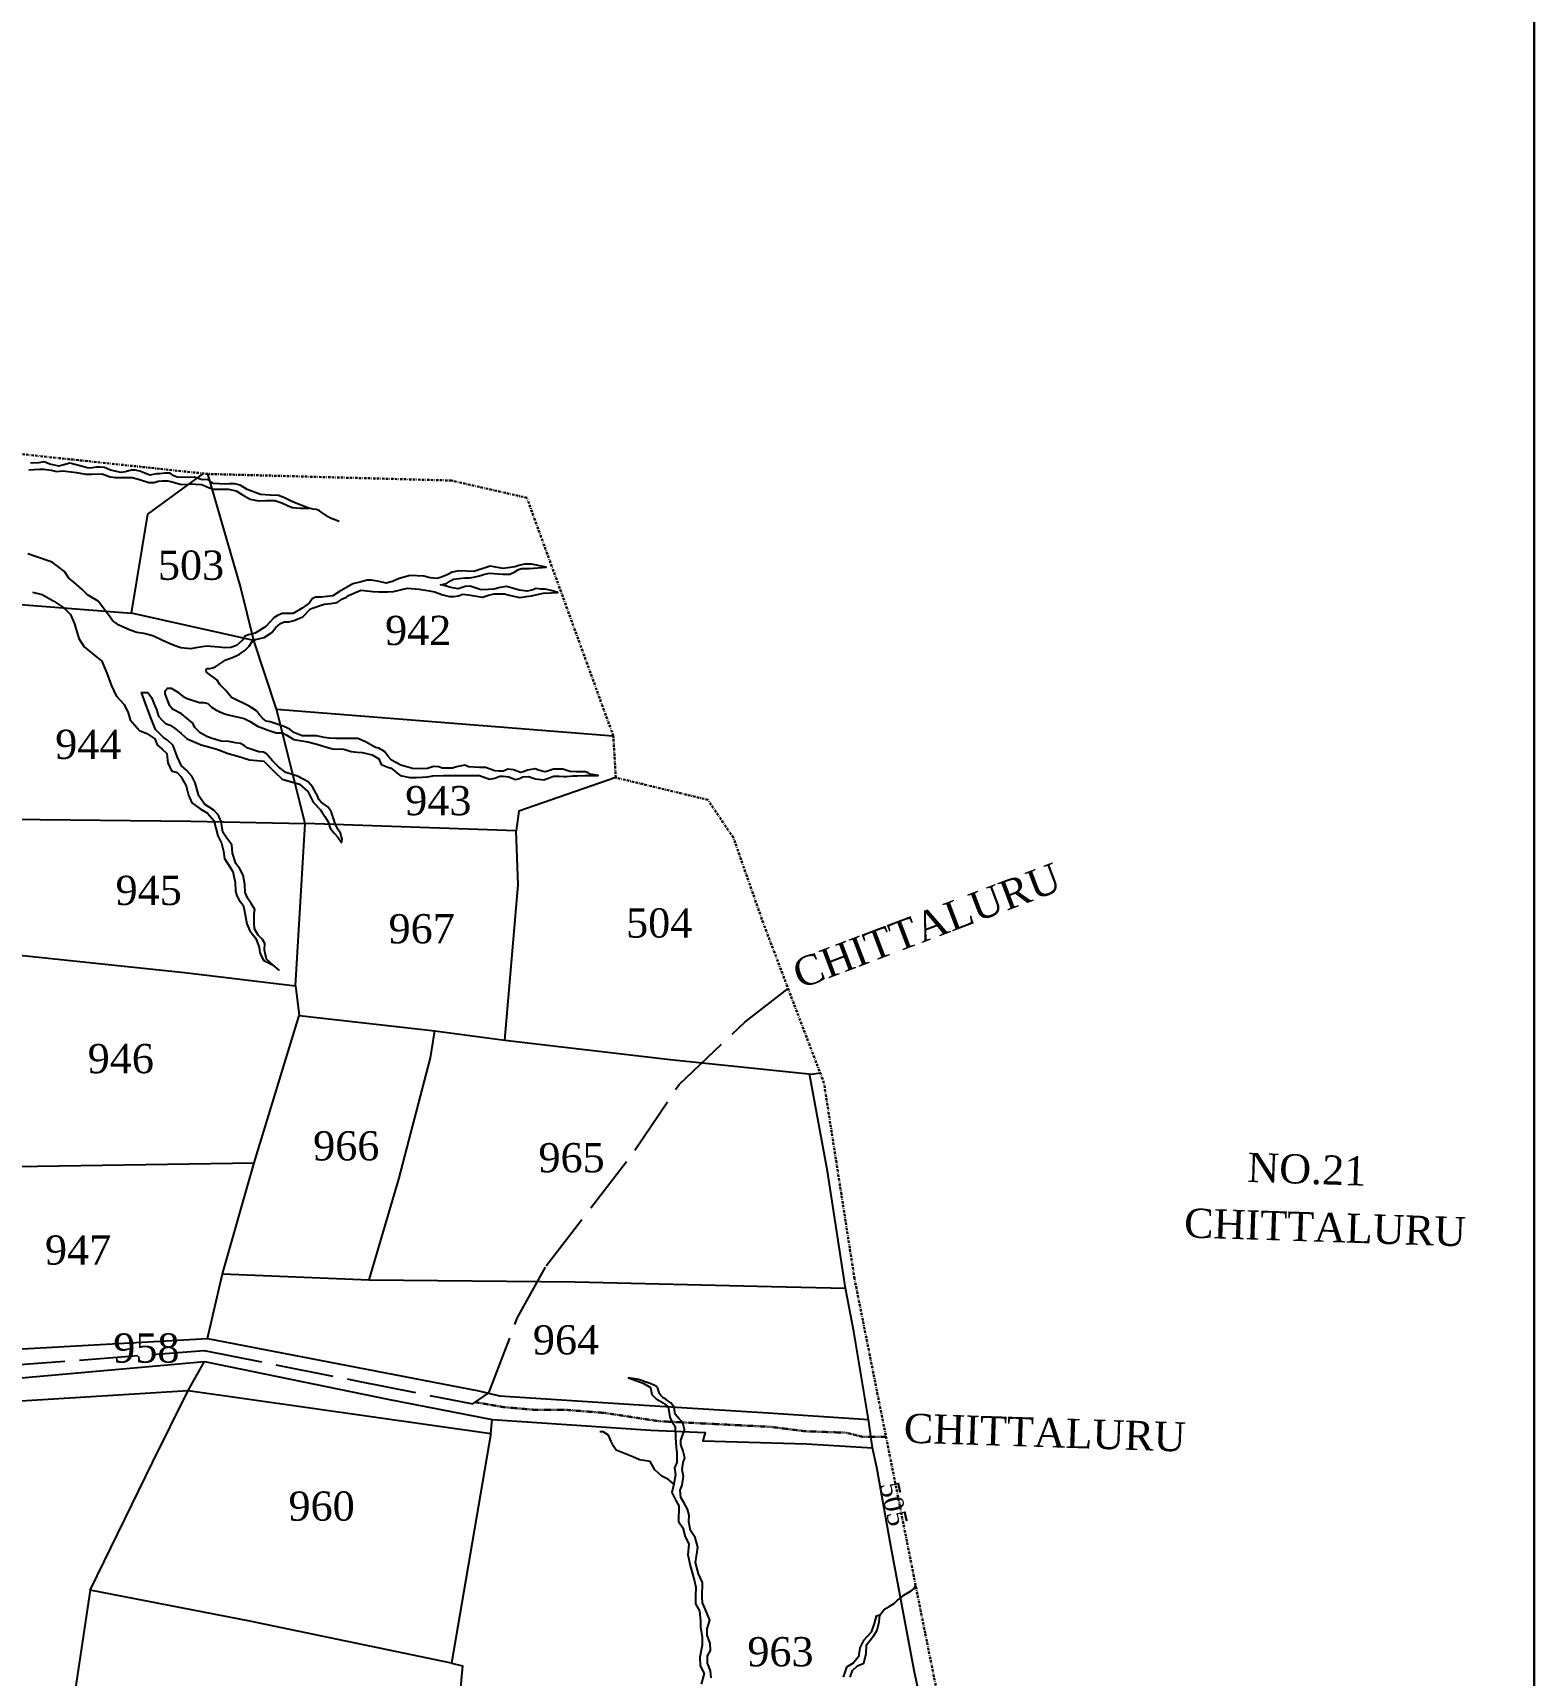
# Model space of a CAD drawing. Header units: millimetres. Extents: x 232 to 2351, y -1279 to 995.
# Drawn here: x 2042.3 to 2350.6, y -136.2 to 201 of the extents above; entities that cross this region are included whole.
import ezdxf

# ---------------------------------------------------------------- set-up
doc = ezdxf.new("R2010")
doc.units = ezdxf.units.MM
doc.header["$MEASUREMENT"] = 0
for name, pattern in [('ACAD_ISO02W100', [15, 12, -3]), ('ACAD_ISO07W100', [3, 0, -3]), ('BORDER', [1.75, 0.5, -0.25, 0.5, -0.25, 0, -0.25])]:
    doc.linetypes.add(name, pattern=pattern)
for name, color, linetype in [('CARTTRACK', 30, 'ACAD_ISO02W100'), ('NALA', 4, 'Continuous'), ('SURVEY_BND', 7, 'Continuous'), ('SURVEY_NO', 7, 'Continuous')]:
    doc.layers.add(name, color=color, linetype=linetype)
doc.layers.add('FOOTPATH', color=150, linetype='ACAD_ISO07W100', lineweight=30)
doc.layers.add('VILL_BOUNDARY', color=6, linetype='BORDER', lineweight=30)
doc.styles.get("Standard").update_dxf_attribs({"font": 'TIMES.TTF'})

msp = doc.modelspace()

# ---------------------------------------------------------------- linework, layer by layer
at = {"lineweight": 30}
msp.add_lwpolyline([(232.1440940492539, 994.7653854528817), (2350.60760029946, 994.7653854528817), (2350.60760029946, -1278.55404075367), (232.1440940492539, -1278.55404075367)], close=True, dxfattribs=at)
msp.add_lwpolyline([(232.1440940492539, 994.7653854528817), (2350.60760029946, 994.7653854528817), (2350.60760029946, -1278.55404075367), (232.1440940492539, -1278.55404075367)], close=True, dxfattribs=at)
at = {"layer": 'CARTTRACK'}
msp.add_lwpolyline([(1665.804983753072, -120.4614370954514), (1680.606963822896, -118.4795229466727), (1726.819954898285, -113.0197197045618), (1749.342972958604, -107.9186272985507), (1774.934037545874, -99.35665891309327), (1796.706643560552, -94.48854779513385), (1830.37254911733, -91.75864882057067), (1857.14125236367, -89.74896621389416), (1889.937563818063, -86.15046205779072), (1943.728488806335, -80.07022578701071), (1988.2781716401, -76.71334636225129), (2036.889330176558, -72.65912684756495), (2077.435527806347, -69.57412155918155), (2109.119437380239, -75.8579577624023), (2132.621655434883, -80.54162955093216), (2135.938736273061, -78.2565953172234), (2141.772241428363, -62.94688712331663), (2147.727873074722, -52.16270164131674), (2165.929515077985, -28.45776465202562), (2174.981584081224, -14.94079551904179), (2188.478695382628, -2.14461968922933), (2197.389917103862, 4.749912594683117)], dxfattribs=at)
at = {"layer": 'FOOTPATH', "ltscale": 0.001}
msp.add_lwpolyline([(2217.496954090074, -87.28171554029612), (2212.761904378702, -87.31034016300873), (2209.245952665236, -86.44268242565067), (2200.931748095361, -86.15346317986496), (2193.775746216781, -85.24449370037837), (2170.859808254743, -84.08762201021909), (2159.774202161576, -82.39362886359959), (2151.956364385151, -81.77387333691513), (2145.089903049457, -81.73255630180302), (2138.968005410517, -81.19543484534279), (2133.138601916185, -80.18552113380369)], dxfattribs=at)
at = {"layer": 'NALA'}
for points in [[(2041.42679799765, 111.2494909289035), (2043.609636816416, 111.3706208736312), (2044.555543092487, 111.3706208736312), (2046.035026788291, 111.2010389510124), (2047.126439444384, 110.8861010947203), (2048.460403253586, 111.0314570283936), (2051.249592941966, 110.7165191721015), (2053.068618537647, 110.4015760228249), (2054.378324530222, 110.4015760228249), (2056.488403405687, 110.450028000716), (2058.161922621346, 109.7959262991862), (2059.229090967392, 109.6747963544585), (2060.466037016668, 109.6747963544585), (2062.688963363133, 109.6747963544585), (2064.168447058937, 109.2628645616523), (2066.084490414545, 108.6329835560837), (2067.175916577218, 108.6572095450292), (2068.024791586782, 108.9236954234302), (2068.82517797625, 109.0205993792124), (2069.965106265598, 109.0205993792124), (2070.862496908414, 108.7783394897569), (2072.536002617495, 108.293819710846), (2073.724433033516, 108.2453677329549), (2074.549063733031, 108.3907236666282), (2076.925938071652, 108.2453677329549), (2077.605048884567, 107.9788818545539), (2078.381163950829, 107.6639387052774), (2078.744977173914, 107.5185827716041), (2079.399830170201, 107.3247748600397), (2080.175945236464, 107.3247748600397), (2080.782296106077, 107.3247748600397), (2081.825206635496, 107.3247748600397), (2082.455815321737, 107.3247748600397), (2084.025131277222, 106.9733418772939), (2085.334837269796, 106.1254269712153), (2086.8870809089, 105.2290600872457), (2088.609102251234, 104.889896242008), (2090.209861523594, 104.9625742088447), (2091.252772053012, 104.9625742088447), (2091.956127175974, 104.9625742088447), (2093.411353055151, 104.4780544299338), (2094.696814737679, 103.8966254022571), (2095.618449690544, 103.5574615570195), (2097.194951146275, 103.3636536454551), (2098.941230305236, 103.3636536454551), (2096.976671316372, 104.1631165736417), (2095.32740991734, 104.8172182751714), (2093.96918829151, 105.5440032365223), (2092.70799793219, 105.9800710375421), (2090.985976589856, 106.0285230154332), (2088.997159784365, 106.198104938052), (2086.304987855914, 107.1913757778038), (2084.874019793364, 108.087737368789), (2083.734091504017, 108.3784545291201), (2082.691180974598, 108.3784545291201), (2081.745274698527, 108.3057765622834), (2079.34415604986, 108.4269065070112), (2078.179969943885, 109.2505901311597), (2077.064299471165, 109.2263641422142), (2075.374356254939, 109.7689585443959), (2073.603832785931, 109.6962805775593), (2071.930313570272, 109.7447325554504), (2071.251216263938, 110.0596704117424), (2070.450843381048, 110.5441901906534), (2069.359417218375, 110.592647461528), (2068.340750999003, 110.4472862348712), (2067.73441363597, 110.4230602459256), (2066.318599955521, 110.1808003564702), (2064.25702320673, 110.9560372957112), (2063.286872620612, 111.2225231741122), (2062.559259681024, 111.1740711962211), (2061.2253093784, 110.859133339929), (2060.424922988932, 110.7380033952013), (2058.217826353539, 111.1740711962211), (2056.980893810845, 111.7554949309142), (2056.132005294701, 111.8281728977508), (2055.331632411811, 111.7797209198598), (2054.118944179165, 111.6101389972409), (2053.415575549623, 111.658590975132), (2052.445424963506, 111.925076853533), (2049.83949254461, 112.6274082276159), (2048.626804311962, 112.3124703713238), (2047.60813809259, 112.0459844929228), (2045.789098990328, 112.4336003160515), (2044.964468290813, 112.7485381723436), (2044.552166447635, 112.8938941060169), (2043.509242411636, 112.675860205507), (2041.811478885929, 112.6274082276159)], [(2105.218804778497, 100.638592458502), (2103.968811373508, 101.13243318269), (2103.42776481536, 101.3374198770061), (2102.914703889755, 101.6076320163238), (2101.63218664154, 102.5155693638799), (2101.12845876231, 102.8510069482008), (2100.503455306527, 103.1119034352259), (2099.878451850744, 103.1957601848135), (2098.941230305236, 103.3636536454551)], [(2042.176764326168, 86.11278052608213), (2044.218027179521, 85.67192786729356), (2045.624831971501, 84.81778841172854), (2046.5627153394, 84.26672523473553), (2048.659139063078, 82.94418313732331), (2050.010782984733, 81.56653578080841), (2050.848663638653, 79.655260337443), (2051.731372629647, 76.65198401897578), (2052.834752115101, 74.91614453881812), (2055.435970737783, 72.80629749805757), (2056.456608917748, 71.95215274950806), (2057.587568838364, 69.19685274349376), (2058.415103452455, 66.90995537932758), (2059.408890552546, 64.85609223305619), (2061.008785403823, 63.06514749379585), (2061.836320017912, 61.38441327274086), (2062.277674513409, 59.89655010503702), (2064.179833105381, 57.75457994281896), (2065.696973144592, 57.12086152366373), (2067.35205587935, 56.0187404626613), (2067.820990810011, 54.77885890039488), (2068.841615483398, 53.92471415184536), (2069.779485344718, 53.01546414419408), (2069.972575404014, 51.08675361068526), (2070.744949147778, 49.46112994171745), (2071.919886490965, 49.1097445958294), (2072.692260234729, 48.31070510638256), (2073.795639720183, 46.40954984891778), (2074.264574650844, 44.42573405630719), (2074.899019205637, 42.85521564644114), (2076.664423681048, 41.6704340502929), (2078.153996791672, 40.76118404264162), (2079.478046771586, 39.27332087493687), (2080.251244416695, 36.12366707683486), (2081.051198595624, 34.60825392607148), (2081.437378714216, 32.98262496411917), (2081.660277794277, 31.42186681722342), (2082.763657279731, 29.74113259616843), (2083.370521399363, 28.77677732941447), (2083.81187589486, 26.54498522435006), (2083.894617200347, 24.72648520904659), (2084.17046207171, 23.81723520139531), (2084.639410508949, 22.88043521068448), (2085.440566773446, 21.89102295645625), (2085.661250774485, 21.0093282248481), (2086.212940517211, 18.06115716548356), (2086.847385072004, 16.57329399777882), (2087.868009745391, 15.27830717640973), (2088.226609428822, 14.75479927545985), (2088.750718736386, 13.1842755726102), (2088.888634418778, 12.13726506369403), (2089.219653667045, 11.33822557424719), (2089.688588597706, 10.53919137778485), (2090.433368399728, 10.18099925414208), (2091.50916745002, 9.602386094090434), (2092.778056559608, 8.55537558517426), (2090.270857236224, 10.80854605365312), (2089.884677117632, 12.62704606895659), (2089.912257552794, 14.03224870151553), (2089.443322622135, 14.80373291491833), (2088.533033195978, 15.71297762958602), (2087.815833829116, 17.00796974393961), (2087.705498581887, 18.24785659918962), (2087.705498581887, 20.2001156196593), (2087.896400575319, 20.9715998330621), (2087.124040338133, 22.23903667137256), (2086.406840971273, 23.23094721416965), (2085.882731663707, 24.44327879337743), (2085.79997685164, 26.09645773838929), (2085.44137716821, 28.00887117336879), (2084.779352178255, 29.33141327078192), (2083.951817564164, 30.43353433178436), (2083.262198632467, 32.58266590170206), (2083.151431174696, 34.24689659784326), (2082.130806501309, 35.65209923040129), (2081.275691452056, 36.86443080960908), (2081.08260139276, 38.13186764791863), (2080.972252638951, 39.04111765557082), (2080.475737273127, 40.11568344052921), (2080.061963212793, 40.72185187662581), (2079.455112599742, 41.35557029578013), (2077.547686441798, 42.60940416454923), (2076.361552144277, 44.31769366164735), (2075.616758835675, 46.96277785647271), (2074.927153410556, 48.36798048903074), (2073.906528737169, 49.55276208517898), (2072.775555309974, 50.48956207588981), (2071.887119529309, 52.41100534201269), (2071.114759292122, 54.6427974470771), (2069.928624994602, 55.77246849113908), (2069.043444299574, 56.35036180533189), (2067.461810343666, 57.93017998853793), (2066.627063216169, 59.99271833600687), (2065.704455789586, 62.53797684773963), (2064.562163848841, 65.52207668424307), (2065.924126797168, 65.52207668424307), (2066.627063216169, 64.51275222323966), (2067.19821593983, 63.15235470241896), (2067.637544448415, 62.05525668347673), (2068.076886463579, 60.69485916265603), (2068.691962583494, 59.99271833600687), (2069.526709710992, 59.20280924440431), (2070.449330644153, 58.85173618458793), (2071.591609078318, 58.10571122546207), (2072.733901019063, 57.09638676445775), (2073.964053258891, 56.04317287799313), (2073.964053258891, 56.04317287799313), (2076.819762850882, 54.81442775460346), (2078.621054307794, 54.33170759033965), (2080.290548562789, 53.84898213309225), (2082.399384832948, 53.01518890901207), (2084.376423901189, 52.44470047979485), (2086.748854575182, 51.74255965314569), (2087.539664799848, 51.65479138819228), (2089.708740414191, 51.41876663419134), (2091.905436983434, 49.22457588929137), (2093.487057432763, 47.73252597103965), (2097.045716950335, 46.72319621705083), (2098.759148108162, 45.1872621663224), (2099.81356624324, 43.03695555389913), (2101.359205165012, 41.41962069827787), (2101.710200644233, 40.93417994010633), (2102.209700964106, 40.07118532187906), (2102.912097119928, 38.9704986596098), (2103.330584976478, 37.71645307147082), (2104.221573500654, 36.58377031936652), (2104.923564459095, 35.80167896551211), (2105.652541563204, 34.72293172298941), (2105.828046056104, 35.4106332885849), (2105.46354399747, 36.65119235283601), (2104.93705753193, 37.46025146148168), (2104.505063095965, 38.32325137269345), (2104.248573152901, 39.05140721696625), (2103.558319411972, 41.10803330102044), (2102.856341960109, 42.06541770750755), (2102.181350653917, 42.55085846567908), (2101.479359695475, 43.04977516177041), (2101.033872186677, 43.58915142952355), (2100.777368737034, 44.1824632068583), (2099.737119003759, 46.15856182842253), (2098.819130827336, 47.18336826837913), (2097.793144041923, 47.74971229092262), (2096.645665574684, 48.3834783469365), (2094.245249268144, 49.11196235623356), (2092.79873513269, 50.23333929396358), (2091.48176260039, 51.52724105355992), (2090.294331671246, 52.97209343118993), (2089.625053648144, 53.27400525322446), (2088.666896904546, 53.34571989692631), (2086.443160163315, 54.14362139475816), (2085.644340537057, 54.68274889225086), (2084.931881979572, 55.07091518574271), (2083.895589674064, 55.17874386103176), (2082.550455923689, 55.46489317594842), (2080.931219650693, 55.57271655825389), (2079.117691232832, 56.06871152703388), (2078.124565955131, 56.41375058479753), (2076.634884791871, 57.27635352218931), (2075.555398445398, 58.33303431334389), (2075.123606608126, 59.26033339731202), (2072.786103948496, 61.17225987774054), (2070.92939499625, 62.099553668726), (2070.43282560411, 62.83276431296508), (2070.108978349512, 63.5012788106269), (2069.439700326409, 65.29117024601965), (2069.439700326409, 65.89498859710511), (2069.93626971855, 66.41255247673416), (2070.691908810421, 66.41255247673416), (2071.512311950581, 65.98124836154602), (2072.052048370528, 65.63620930378329), (2072.591798297051, 65.14021433500238), (2073.174715251384, 64.70891551279783), (2073.973534877639, 64.29918030845874), (2076.52111887347, 63.5012788106269), (2077.363119034111, 63.47970989977875), (2078.226702708656, 63.28562675303237), (2078.960744780046, 62.5524161087942), (2079.845925475072, 62.01329390428509), (2080.709509149618, 61.6035586999451), (2081.529912289778, 61.21538711346966), (2082.393509470903, 60.93504420228237), (2085.644624175226, 60.22047544859743), (2086.896832659238, 59.57352456879926), (2088.429694356884, 58.603098249102), (2090.631847584211, 57.78363313340651), (2092.229473330146, 57.28763816462651), (2093.568042882927, 57.26606925377746), (2094.3236819748, 56.85633404943746), (2095.84399606017, 55.89963773090403), (2098.758594338406, 55.40364276212313), (2100.572122756266, 54.90764779334222), (2101.716386657605, 54.60574126429219), (2103.810581795678, 54.00191762022223), (2106.120666099099, 53.87253062005311), (2107.675124817228, 53.39809926913676), (2108.884152766856, 53.2902758868313), (2109.898861558459, 53.20401612239039), (2111.934694766887, 52.74433102561488), (2113.35961188186, 51.90329699907124), (2113.791403719131, 50.78191476835582), (2115.194737320202, 50.19966003513491), (2115.864015343304, 50.02714050625309), (2117.686012386457, 48.5103194216772), (2119.715429969663, 48.07902059947355), (2121.010818988061, 48.07902059947355), (2123.299319777578, 48.25154012835537), (2124.400389637953, 48.40249603937264), (2126.580945844797, 48.48875580381355), (2131.568169253782, 48.46719218594899), (2132.36698888004, 48.46719218594899), (2134.029392180841, 48.46719218594899), (2136.07651688966, 47.77142411234581), (2137.134406215648, 47.94394364122763), (2138.213892562118, 48.33211522770307), (2138.883170585221, 48.33211522770307), (2140.027420979979, 48.22428655241401), (2140.826240606237, 47.85768387678672), (2141.409157560567, 47.66360073004125), (2142.25115772121, 47.87924749465128), (2142.92043574431, 48.22428655241401), (2144.064686139071, 48.28898269899128), (2145.489603254044, 47.81455134807402), (2147.238367623615, 47.5989045834649), (2148.490576107628, 48.07333064139675), (2149.224618179016, 48.37524246343219), (2150.390465594259, 48.37524246343219), (2151.297229803189, 48.31054631685492), (2151.901743778002, 48.28898269899128), (2153.19711928982, 48.39680608129584), (2154.082299984846, 48.46150222787219), (2155.658342216879, 48.48306584573675), (2157.191203914525, 48.50463475658489), (2158.400231864151, 48.50463475658489), (2156.716231542867, 48.78497766777127), (2156.327620239979, 49.02219334323036), (2155.809467333936, 49.21627648997583), (2155.248133893509, 49.21627648997583), (2154.622036404793, 49.21627648997583), (2153.931174867788, 49.21627648997583), (2152.527841266718, 49.30253625441674), (2151.14610468613, 49.82010013404579), (2149.224618179016, 49.77696760533308), (2147.799701064043, 49.30253625441674), (2147.324728692385, 49.28097263655218), (2145.942992111797, 49.69070784089217), (2145.489603254044, 49.86322736977399), (2143.848796973723, 49.58288445858761), (2143.028380326985, 49.21627648997583), (2142.445463372653, 49.08688948980671), (2141.02054625768, 49.69070784089217), (2139.833115328536, 49.77696760533308), (2138.926351119606, 49.41036492970579), (2137.97640637629, 49.38879601885765), (2137.134406215648, 49.453492165434), (2136.227642006717, 49.82010013404579), (2135.256100242921, 50.14357028096038), (2134.025488779391, 50.16513919180852), (2131.722238805152, 50.26028587681776), (2130.988196733764, 50.6484574632932), (2129.261015878094, 50.26028587681776), (2128.48379327232, 50.02307020135959), (2127.33954287756, 50.00150658349503), (2126.368001113762, 50.00150658349503), (2125.655542556276, 50.26028587681776), (2124.576056209806, 50.36810925912232), (2123.323861232373, 49.95837405478233), (2121.40237472526, 49.87211429034141), (2120.279721350984, 49.93681043691868), (2117.840081937828, 50.62688855244505), (2115.940192451197, 51.64044210787051), (2115.249317407613, 52.4167852808223), (2114.493678315741, 53.4519024541114), (2113.306247386598, 54.09885333390957), (2112.658566383978, 54.22824562706319), (2110.61812743197, 55.42710656133568), (2109.020488179456, 56.07405744113385), (2107.466029461326, 56.07405744113385), (2106.364959600953, 56.07405744113385), (2104.486653628224, 56.0956210589984), (2103.234458650792, 56.18188082343931), (2102.133388790418, 56.33283673445658), (2100.535749537905, 56.65631217435566), (2099.99601311796, 56.65631217435566), (2097.567381567025, 56.65631217435566), (2095.861797731837, 57.30426872116277), (2095.149339174352, 57.92965598309638), (2094.177810917134, 58.42565095187729), (2093.055144036276, 58.81381724536914), (2090.982532412105, 59.5039006538791), (2090.226893320234, 59.67642018276092), (2089.514434762747, 60.17241515154183), (2088.801976205261, 60.92718941364456), (2088.240642764833, 61.74665982232455), (2087.463420159058, 62.2642184089691), (2086.707781067185, 62.76021337775001), (2083.047052328988, 64.54258348251369), (2081.902801934228, 65.92274500655094), (2080.69378749118, 67.19507785529822), (2080.046092981982, 68.12237164628277), (2077.908717309523, 69.7397488457782), (2077.843939754655, 70.25730743242366), (2078.146203495351, 70.45139057916913), (2078.642759380913, 70.49452310788183), (2079.225689841822, 70.60234649018639), (2079.830190310056, 70.86112578350912), (2081.885283900729, 72.27791475860613), (2083.310201015702, 72.75234610952339), (2084.2817427795, 73.18364493172703), (2084.735118130675, 73.44242422504976), (2085.836187991048, 74.17563486928884), (2086.699785172174, 75.08136504240883), (2087.347466174791, 76.03022245125794), (2087.995160683991, 76.41839403773338), (2089.80868910185, 76.80656033122523), (2091.36314781998, 77.84168279749883), (2092.161967446236, 78.87679997078885), (2093.170112040245, 79.72766306909853), (2093.867726866956, 80.03062819500065), (2094.868658947558, 80.07607375783391), (2095.930249076306, 80.33359332090276), (2097.022174982416, 80.81834069813704), (2097.719789809127, 81.09100878215031), (2099.266684842785, 82.69673083031103), (2102.096812973366, 83.6596516983318), (2103.492042626789, 83.78083457290177), (2104.765956183917, 84.0232109080107), (2105.205757422782, 84.3110275129684), (2105.842714201348, 84.76547784831382), (2106.66165863093, 85.12903705799363), (2107.116627758476, 85.44715070484017), (2109.639400167924, 86.53094216135923), (2112.081065567991, 86.30371964017922), (2113.324643347758, 86.24312555640154), (2115.083861809797, 86.22797703545712), (2116.312271700881, 86.27342259829038), (2119.218603952515, 86.95495254424168), (2121.629947081799, 86.72772473007626), (2123.722805068512, 86.43990812511856), (2124.769227308578, 86.18238856204971), (2126.498109993254, 85.62190387307783), (2127.878185264573, 85.24319614245451), (2128.712297582839, 85.24319614245451), (2129.713229663441, 85.39467605891332), (2130.547328475126, 85.7430867476487), (2131.760583984109, 85.60675535213431), (2134.594791101674, 85.11916034936985), (2135.853536770121, 85.55845687078636), (2137.006120724378, 85.78568468495087), (2138.11321451917, 85.80083320589529), (2139.114146599772, 85.77053616400644), (2140.115078680374, 85.49786807999317), (2142.268594715233, 85.0131207027589), (2143.61833420919, 85.25549174488424), (2144.664756449256, 85.40697695432755), (2145.817353910094, 85.63419947550756), (2147.182261292732, 85.9523131223541), (2148.63816250088, 86.02805572707621), (2150.109218091129, 86.1037983317974), (2148.759478597172, 86.49765458336515), (2147.470397151361, 86.77032266737933), (2146.605962562313, 86.77032266737933), (2145.544372433566, 86.86121379304495), (2145.043899639975, 86.58854041604718), (2143.769986082845, 86.34616937392275), (2142.177600889723, 86.57339189510276), (2141.297998411994, 86.84606527210053), (2139.538779949955, 87.28536179351704), (2138.219376233361, 87.08843631422587), (2136.960617058334, 86.77032266737933), (2135.883859040905, 86.66428302076929), (2134.32765797403, 86.61852517186435), (2132.113470384447, 87.40623767500074), (2131.036712367017, 87.28504950744627), (2129.626314824915, 86.84574769304527), (2128.140077839404, 87.11841577705854), (2126.775170456764, 87.48197498673835), (2126.032065470588, 87.64860871712608), (2127.199817313527, 87.92127680113936), (2128.033916125212, 88.48176678309483), (2128.701208681139, 88.81502895088579), (2131.021544478335, 89.05739999301022), (2132.037644447619, 89.05739999301022), (2132.780762940374, 89.22402843041345), (2133.721036972829, 89.43610772363445), (2134.79779499026, 89.79966693331335), (2136.011036992662, 90.05718649638311), (2138.778319009232, 89.82116703536667), (2140.264542488165, 89.85146407725551), (2141.29581034613, 90.32106293354536), (2142.023760950202, 90.77551326888988), (2142.706207888232, 91.0027357900708), (2144.237935033208, 91.0027357900708), (2146.891923861658, 91.19966126936288), (2147.695700402559, 91.2905523950285), (2144.708072049436, 91.86619089792839), (2143.282506618651, 91.86619089792839), (2142.09958688703, 91.62381456281946), (2141.29581034613, 91.33599795786176), (2138.899635105527, 91.03303283195964), (2136.230491894974, 91.48748316730507), (2134.774590686826, 91.0027357900708), (2133.697832669397, 90.65432510133542), (2132.84855246245, 90.3513599754333), (2129.777075264328, 90.51739559860016), (2128.427335770371, 90.22957370065797), (2127.502229626598, 89.74483161640819), (2126.880440736713, 89.47215823941042), (2126.000838258984, 89.18434163445272), (2125.227383988866, 88.97226763421622), (2123.907980272272, 89.09345580177069), (2122.543072889634, 89.44186649050607), (2119.75258656963, 89.57819788602046), (2117.481131083332, 88.92254534010317), (2116.161727366738, 88.30146127437092), (2114.811987872781, 87.98334762752438), (2113.371254553314, 88.34690683720328), (2111.733365694148, 88.61957492121746), (2110.914421264564, 88.61957492121746), (2109.716333644263, 88.27116423248208), (2107.972283070907, 87.87731327389793), (2105.242468305629, 86.28673974668163), (2103.914096220304, 85.38657250001597), (2101.533088868382, 85.09875589505737), (2100.350169136762, 85.08360737411294), (2099.667708692154, 84.76549372726731), (2099.076255579634, 83.97778122413092), (2097.605186482804, 82.82650951131563), (2095.709484035791, 81.76612892416597), (2093.480142064105, 81.78127744510948), (2092.509532254286, 81.37227267259732), (2091.796749538893, 80.84208502551519), (2090.116936257227, 79.11803302129829), (2089.05534612848, 78.37576608099516), (2087.902762174223, 77.73953878730208), (2086.568177062367, 77.3911280985667), (2085.825058569611, 77.11846001455342), (2085.430760996791, 76.33074751141703), (2084.096189391516, 75.20977284049059), (2082.928424041998, 74.75532779812966), (2081.639356102767, 74.69473371435197), (2080.562598085337, 74.81591658892285), (2077.954099416353, 75.02799588214293), (2075.732658793622, 74.70320778214773), (2074.73172671302, 74.49112848892764), (2072.699526774455, 74.71835630309215), (2071.27396134367, 75.21824690828635), (2070.470184802769, 75.50606351324404), (2068.892953991748, 76.21803341165923), (2066.905757975788, 77.14567653960421), (2065.086718873526, 77.63019631851512), (2063.631492994349, 77.87245620797057), (2062.27327136852, 78.35698127986598), (2059.920654846526, 79.37447281557888), (2058.610948853951, 80.31929167743965), (2057.834833787689, 81.48214443981033), (2055.690205082085, 84.25974378849969), (2053.531610573365, 85.61640446243473), (2052.367437973971, 86.7792572248054), (2050.669660941685, 88.20859586557708), (2049.651008228893, 89.00805350078008), (2048.777875402702, 90.38894016366066), (2046.226698656748, 92.32100115620324), (2043.000935801985, 93.38694466980724), (2041.230412332978, 94.01682567537591)], [(2181.588435454009, -136.8008650811898), (2181.420670231111, -135.3597918943196), (2180.816737039213, -133.7511481188485), (2180.816737039213, -132.2765597556618), (2181.420670231111, -131.1706171600254), (2181.353569544586, -129.7630591494726), (2180.783510853857, -128.00263375744), (2180.783510853857, -126.7291258661871), (2181.320343359228, -124.9529167950996), (2180.380893228117, -122.6069814845268), (2179.810510379482, -121.4004986529235), (2179.709859349692, -120.194015821321), (2179.810510379482, -117.188738754804), (2178.97171127816, -115.4460395670494), (2178.367791592842, -113.0665890801602), (2178.703308532055, -110.9217342415213), (2178.837509905108, -109.9498470581693), (2178.300677399735, -107.9725575151479), (2177.361240775204, -106.4979691519611), (2176.987783854418, -104.7319914194422), (2177.054884540945, -103.391458468539), (2176.752917944996, -102.1179505772861), (2175.98123303678, -100.7774123333993), (2175.377299844882, -99.73850009039688), (2175.209534621987, -98.23039655089269), (2175.645702590989, -97.22499419122414), (2175.915347942402, -95.3964110409106), (2175.646931689716, -94.05587809000735), (2175.848247255875, -92.58128972682061), (2176.183764195088, -91.57588736715115), (2175.848247255875, -90.23534912326431), (2175.378528943609, -88.89481617236106), (2175.378528943609, -88.023469224976), (2176.083113165298, -85.8256051490007), (2175.747596226085, -84.35101678581395), (2175.009448154553, -83.61371995772788), (2174.204212903076, -82.64183277437587), (2173.969346993652, -81.20075958750567), (2173.33186345849, -80.29589746380407), (2172.660829580065, -79.89373651993628), (2172.291762297589, -79.59211581203544), (2171.721379448954, -79.25698522080165), (2171.251661136688, -78.78779392429988), (2170.949694540739, -78.38563298043209), (2170.614177601527, -77.38023591374713), (2170.312211005577, -76.8775347339124), (2169.025493211164, -76.36019315962221), (2166.643324293413, -75.48884621223624), (2164.596658808296, -75.1872255043354), (2167.64987511105, -76.25965292365527), (2169.092593897691, -77.19802493068983), (2169.428110836903, -78.57207305791053), (2170.300460281489, -79.47693518161213), (2171.743179068128, -80.31477224566515), (2172.749729885765, -81.11909413340072), (2173.089325811961, -83.24204660318264), (2173.525507287542, -84.1804186102172), (2174.196541165969, -85.18582096988666), (2174.263641852494, -87.46473122080897), (2174.365049250733, -89.39385990007395), (2174.566364816892, -90.63385790799384), (2174.566364816892, -92.57763227469877), (2174.029532311521, -93.68357487033518), (2174.230847877679, -95.09113288088793), (2173.928854268572, -97.01635533777062), (2173.526236642832, -98.69202417289125), (2174.297921551048, -100.4012028913448), (2174.935405086209, -101.4736303106638), (2174.901854742946, -104.6909178616061), (2175.743031002243, -105.9490866844817), (2176.246313164353, -107.8258359915362), (2176.984447729303, -109.2333992950726), (2176.783145669724, -111.5123095459958), (2177.25286398199, -113.6906795609511), (2178.127779676663, -116.6258986878383), (2178.463296615875, -118.1675174036591), (2178.396195929348, -120.0442667107136), (2178.362645586085, -121.5858801335507), (2179.201431180827, -122.993443437088), (2179.402746746986, -125.1382982757259), (2179.404340523357, -126.3310193482603), (2179.739857462569, -128.509384070232), (2179.706307119306, -130.0510027860528), (2179.270139150303, -132.5645033922419), (2179.303689493567, -134.3407124633295), (2180.142488594887, -135.8823311791502), (2179.538393324037, -138.082344206734)], [(2173.928854268572, -97.01635533777062), (2172.874530679548, -96.14282768087105), (2172.247676822384, -95.80129787167061), (2171.449870189583, -95.34592126408006), (2170.709034308749, -94.71978239838154), (2170.025196193039, -94.09364353268302), (2169.056423278022, -92.38599448667992), (2166.890926907223, -92.04446467747948), (2165.466252910679, -91.41832581178096), (2165.466252910679, -91.41832581178096), (2162.104033084101, -90.0522065749783), (2161.534163485483, -89.19838469846854), (2161.078275910537, -88.23071602356958), (2160.508406311919, -86.97843829217254), (2159.425651373229, -86.29537867377076), (2158.74181325752, -86.29537867377076)], [(2216.201516905321, -123.9180854429596), (2217.16153755688, -122.667813752596), (2218.126217978335, -122.1057252893943), (2219.251680721129, -121.423189676435), (2219.854600919572, -120.8209539276422), (2220.578121365597, -120.2588654644405), (2221.181041564041, -119.7770768654063), (2221.824170849397, -119.3755828375552), (2222.628068949514, -118.893794238521), (2223.190793567621, -118.5324527892453), (2223.586353627301, -117.8350779753621)], [(2210.1257307285, -136.6114397605897), (2210.629012890608, -135.3044166930204), (2211.669114051509, -134.2990196263345), (2212.9452832074, -133.7847744478349), (2213.415001519666, -131.8074849048135), (2213.515652549455, -130.0312758337259), (2215.027214371366, -128.1072601772539), (2215.664697906528, -126.9678024053001), (2216.067315532267, -125.2586236868465), (2216.201516905321, -123.9180854429596), (2215.496932683633, -124.0856560315606), (2215.06076471463, -125.6272694543977), (2214.423281179468, -127.3699633491678), (2212.846347513196, -129.1461724202554), (2212.141763291507, -130.6542759597596), (2211.873347038822, -132.4640002071646), (2210.73259484813, -133.7375080984175), (2209.356976748017, -134.6088550458026), (2208.714441752154, -136.6743098275983)]]:
    msp.add_lwpolyline(points, dxfattribs=at)
at = {"layer": 'SURVEY_BND'}
for points in [[(1857.734704449944, 51.15477375137561), (1873.557466387543, 51.30889486697924), (1878.188480777653, 31.02608391938611), (1892.209944505052, 35.5040121168513), (1895.173747252089, 56.06412780266692), (1924.330575817701, 59.52389754840351), (1956.922181554502, 71.07128372344414), (1992.909976165109, 84.7654990202509), (2031.81370620531, 84.19456068737145), (2062.566844242692, 81.80140326055435), (2065.884282387899, 102.1574672209699), (2077.322785075858, 110.5104157302102)], [(2087.638484887885, 76.20463368055036), (2084.914755636875, 87.29931939300423), (2078.200353261502, 110.4171914110884)], [(2037.620603399168, 39.54378178451498), (2074.741302877825, 39.13348023086019), (2098.170112673355, 38.62658171450948), (2092.283229516212, 62.14720111300994), (2087.638484887885, 76.20463368055036), (2062.566844242692, 81.80140326055435)], [(2092.283229516212, 62.14720111300994), (2137.275671529735, 58.53975710649593), (2161.483356281587, 56.66094855255142)], [(2161.990050487264, 48.05784797586421), (2142.105921472776, 41.14626981929541), (2141.534984854385, 37.15426404156915), (2098.170112673355, 38.62658171450948)], [(2029.719619119871, 12.60036413531634), (2073.456165353204, 8.059168897023483), (2096.246289528004, 5.276191876328085), (2098.170112673355, 38.62658171450948)], [(2096.246289528004, 5.276191876328085), (2097.005128817963, -0.7666402565107315), (2124.809517434969, -3.956498181227289), (2139.226480820755, -5.847580889650089), (2141.979391836829, 26.01731703777386), (2141.534984854385, 37.15426404156915)], [(2016.441098299698, -32.1424121269165), (2087.759754511391, -31.0251848888438), (2097.005128817963, -0.7666402565107315)], [(2081.246503733943, -53.8145626332489), (2111.358855260169, -55.07487511474847), (2117.425619041942, -34.37518343406828), (2123.915962660705, -9.484051621830986), (2124.809517434969, -3.956498181227289)], [(2139.226480820755, -5.847580889650089), (2173.18818046669, -9.784899554030744), (2202.268305167812, -12.8415132748587), (2203.961549584571, -12.5451728317837)], [(2111.358855260169, -55.07487511474847), (2153.648563200139, -55.47889918907458), (2193.984720013468, -56.40292191578828), (2209.192736742347, -56.78268824326369), (2205.444850047194, -32.76417898761792), (2201.807409522728, -12.79306850486151)], [(2016.802129167421, -70.50606259034339), (2078.170339752764, -67.07955925066472), (2081.246503733943, -53.8145626332489), (2087.759754511391, -31.0251848888438)], [(2078.170339752764, -67.07955925066472), (2133.901309288263, -77.8773106513163), (2138.133987638308, -78.88782074079336), (2168.912632233585, -80.86719571961294), (2193.271788725702, -82.38370981110165), (2213.889271549195, -83.73136711881489), (2210.853843411525, -65.67868098624422), (2209.192736742347, -56.78268824326369)], [(1882.380592116431, -90.96631024919407), (1885.515340885817, -90.34661294533635), (1910.828953318774, -87.69843235472035), (1940.44770690033, -84.71679904888151), (1972.4416329915, -81.48785634660453), (1990.875372055407, -79.77330524913032), (2035.242986198678, -75.56550979621898), (2065.377569554619, -72.90209599691116), (2077.544080185095, -71.85007832488827), (2115.198316563747, -79.57696199810653), (2136.60877066461, -83.72695806292813), (2169.173228176791, -85.94241601857448), (2180.359161141841, -86.41401032992871), (2179.88702515186, -88.08272418373599), (2201.191047406945, -88.74219297130276), (2214.714185886878, -89.54361959664948), (2213.889271549195, -83.73136711881489)], [(1990.355521732046, -83.0973271250518), (2033.141889198523, -80.32036693002465), (2074.186749740262, -77.77637873451386), (2077.544080185095, -71.85007832488827)], [(2128.247279560208, -133.744526595543), (2086.849181447067, -125.136916806835), (2054.014970530839, -118.7771051075852), (2066.873990501008, -92.5896420559784), (2074.186749740262, -77.77637873451386)], [(2074.186749740262, -77.77637873451386), (2136.302076765865, -86.61617586363536), (2136.60877066461, -83.72695806292813)], [(2136.302076765865, -86.61617586363536), (2128.247279560208, -133.744526595543), (2130.506943802679, -134.2988978876965), (2129.039994212571, -150.4838010285439), (2149.416560179063, -151.8301245042248), (2182.351800309305, -154.570725892956), (2188.943997043425, -173.8860957639736), (2190.808796436739, -179.3693945632021), (2194.015244882943, -203.4740947744931), (2195.026914694177, -206.1688165756823), (2215.429075628659, -196.7934276625519), (2223.248763806465, -170.3734596914755), (2227.639496148808, -155.7252527910896), (2223.255436056696, -135.3027546959629), (2218.476997352285, -109.6626179744635), (2215.610117819118, -93.57242220093212), (2214.714185886878, -89.54361959664948)], [(2054.014970530839, -118.7771051075852), (2047.965535690453, -159.3842716362069), (2023.645642824691, -150.8370600908593), (2001.830761216446, -142.274768833362), (1986.978494282741, -136.7997800194171), (1987.759134053107, -122.1773181944582), (1987.398927086726, -108.0254979436886), (1987.759188079424, -99.68675058331337)]]:
    msp.add_lwpolyline(points, dxfattribs=at)
at = {"layer": 'VILL_BOUNDARY'}
msp.add_lwpolyline([(2230.775323296293, -153.6119010201164), (2225.539297184481, -127.6339082135419), (2211.016481113093, -54.76615494915495), (2204.757625914732, -14.64026992927575), (2192.258774550024, 18.25394664779378), (2186.143270313347, 35.74360314402838), (2180.907266519913, 43.50326531761857), (2161.990050487264, 48.05784797586421), (2161.483356281587, 56.66094855255142), (2143.734953866133, 105.5252265998151), (2128.195825675473, 109.0676797784508), (2078.200353261502, 110.4171914110884), (2028.957612886239, 115.6482617920265)], dxfattribs=at)
msp.add_lwpolyline([(2230.775323296293, -153.6119010201164), (2225.539297184481, -127.6339082135419), (2211.016481113093, -54.76615494915495), (2204.757625914732, -14.64026992927575), (2192.258774550024, 18.25394664779378), (2186.143270313347, 35.74360314402838), (2180.907266519913, 43.50326531761857), (2161.990050487264, 48.05784797586421), (2161.483356281587, 56.66094855255142), (2143.734953866133, 105.5252265998151), (2128.195825675473, 109.0676797784508), (2078.200353261502, 110.4171914110884), (2028.957612886239, 115.6482617920265)], dxfattribs=at)

# ---------------------------------------------------------------- texts
at = {"layer": 'SURVEY_NO'}
for s, p in [('503', (2067.972430432315, 88.68342149917225)), ('942', (2114.617775872139, 75.29555334637826)), ('944', (2046.875101382993, 51.90588512430986)), ('943', (2118.757910397797, 40.34348527549264)), ('945', (2059.271116307333, 21.91581355565359)), ('504', (2164.112483434068, 15.21759490791555)), ('967', (2115.335107992227, 14.0353804091319)), ('946', (2053.545176344358, -12.62706975673882)), ('966', (2099.847795585543, -30.54142374574531)), ('965', (2146.123263203652, -32.97334080289511)), ('947', (2044.770884670072, -51.92948920102117)), ('958', (2058.794371094957, -72.05764444160104)), ('964', (2144.975250473328, -70.37450720569268)), ('960', (2094.786207023642, -104.5104764743546)), ('963', (2189.025457827365, -134.4114708159441))]:
    msp.add_text(s, height=6, dxfattribs=at).set_placement(p)
for s, height, rotation, p in [('CHITTALURU', 6, 20.75056554052916, (2199.854072251799, 4.620885962261582)), ('NO.21', 6, 358.1541664902387, (2291.628527299325, -34.95088011572648)), ('CHITTALURU', 6, 358.1541664902387, (2278.643193589216, -46.33457800664041)), ('CHITTALURU', 6, 358.1541664902387, (2221.083493632372, -88.47029897631478)), ('505', 4, 282.7687028541994, (2216.184382474778, -97.10779693379936))]:
    msp.add_text(s, height=height, rotation=rotation, dxfattribs=at).set_placement(p)

doc.saveas('drawing.dxf')
